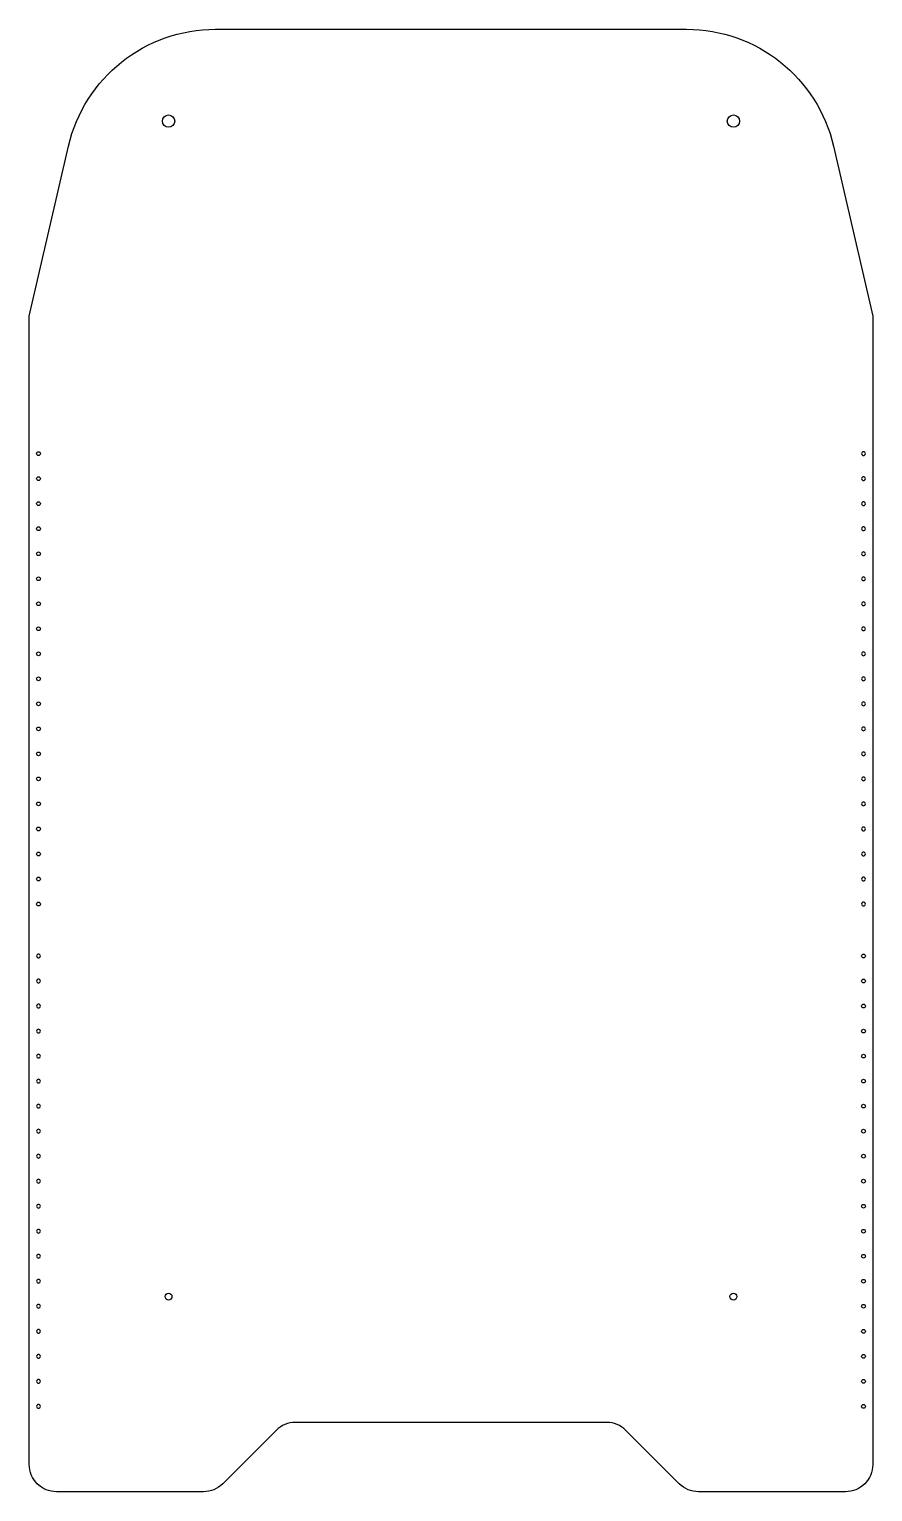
# Model space of a CAD drawing. Header units: millimetres. Extents: x 4164 to 4505, y 25438 to 26029.
import ezdxf

# ---------------------------------------------------------------- set-up
doc = ezdxf.new("R2010")
doc.units = ezdxf.units.MM

# ---------------------------------------------------------------- blocks, each defined once
blk = doc.blocks.new('*U2')
blk.add_circle((0, 0), 0.75)
blk = doc.blocks.new('*U3')
at = {"color": 0, "linetype": 'ByBlock', "lineweight": -2, "transparency": 16777216, "rotation": 270}
for p in [(4167.26, 26311.5), (4167.26, 26301.39), (4167.26, 26291.28), (4167.26, 26281.17), (4167.26, 26271.05), (4167.26, 26260.94), (4167.26, 26250.83), (4167.26, 26240.72), (4167.26, 26230.61), (4167.26, 26220.5), (4167.26, 26210.39), (4167.26, 26200.28), (4167.26, 26190.17), (4167.26, 26180.05), (4167.26, 26169.94), (4167.26, 26159.83), (4167.26, 26149.72), (4167.26, 26139.61), (4167.26, 26129.5)]:
    blk.add_blockref('*U2', p, dxfattribs=at)
blk = doc.blocks.new('*U4')
blk.add_circle((0, 0), 0.75)
blk = doc.blocks.new('*U6')
at = {"color": 0, "linetype": 'ByBlock', "lineweight": -2, "transparency": 16777216, "rotation": 270}
for p in [(4167.26, 26311.5), (4167.26, 26301.39), (4167.26, 26291.28), (4167.26, 26281.17), (4167.26, 26271.05), (4167.26, 26260.94), (4167.26, 26250.83), (4167.26, 26240.72), (4167.26, 26230.61), (4167.26, 26220.5), (4167.26, 26210.39), (4167.26, 26200.28), (4167.26, 26190.17), (4167.26, 26180.05), (4167.26, 26169.94), (4167.26, 26159.83), (4167.26, 26149.72), (4167.26, 26139.61), (4167.26, 26129.5)]:
    blk.add_blockref('*U4', p, dxfattribs=at)
blk = doc.blocks.new('*U10')
blk.add_circle((0, 0), 0.75)
blk = doc.blocks.new('*U11')
at = {"color": 0, "linetype": 'ByBlock', "lineweight": -2, "transparency": 16777216, "rotation": 270}
for p in [(4167.26, 26311.5), (4167.26, 26301.39), (4167.26, 26291.28), (4167.26, 26281.17), (4167.26, 26271.05), (4167.26, 26260.94), (4167.26, 26250.83), (4167.26, 26240.72), (4167.26, 26230.61), (4167.26, 26220.5), (4167.26, 26210.39), (4167.26, 26200.28), (4167.26, 26190.17), (4167.26, 26180.05), (4167.26, 26169.94), (4167.26, 26159.83), (4167.26, 26149.72), (4167.26, 26139.61), (4167.26, 26129.5)]:
    blk.add_blockref('*U10', p, dxfattribs=at)
blk = doc.blocks.new('*U7')
blk.add_circle((0, 0), 0.75)
blk = doc.blocks.new('*U9')
at = {"color": 0, "linetype": 'ByBlock', "lineweight": -2, "transparency": 16777216, "rotation": 270}
for p in [(4167.26, 26311.5), (4167.26, 26301.39), (4167.26, 26291.28), (4167.26, 26281.17), (4167.26, 26271.05), (4167.26, 26260.94), (4167.26, 26250.83), (4167.26, 26240.72), (4167.26, 26230.61), (4167.26, 26220.5), (4167.26, 26210.39), (4167.26, 26200.28), (4167.26, 26190.17), (4167.26, 26180.05), (4167.26, 26169.94), (4167.26, 26159.83), (4167.26, 26149.72), (4167.26, 26139.61), (4167.26, 26129.5)]:
    blk.add_blockref('*U7', p, dxfattribs=at)
blk = doc.blocks.new('*U12')
blk.add_circle((0, 0), 0.75)
blk = doc.blocks.new('*U14')
at = {"color": 0, "linetype": 'ByBlock', "lineweight": -2, "transparency": 16777216, "rotation": 270}
for p in [(4167.26, 26311.5), (4167.26, 26301.39), (4167.26, 26291.28), (4167.26, 26281.17), (4167.26, 26271.05), (4167.26, 26260.94), (4167.26, 26250.83), (4167.26, 26240.72), (4167.26, 26230.61), (4167.26, 26220.5), (4167.26, 26210.39), (4167.26, 26200.28), (4167.26, 26190.17), (4167.26, 26180.05), (4167.26, 26169.94), (4167.26, 26159.83), (4167.26, 26149.72), (4167.26, 26139.61), (4167.26, 26129.5)]:
    blk.add_blockref('*U12', p, dxfattribs=at)

msp = doc.modelspace()

# ---------------------------------------------------------------- linework, layer by layer
msp.add_lwpolyline([(4179.37, 25981.72, -0.349216), (4238.81, 26029), (4429.21, 26029, -0.349216), (4488.64, 25981.72), (4504.51, 25913), (4504.51, 25449, -0.414214), (4493.51, 25438), (4434.06, 25438, -0.198912), (4426.29, 25441.22), (4404.73, 25462.78, 0.198912), (4396.95, 25466), (4271.06, 25466, 0.198912), (4263.29, 25462.78), (4241.73, 25441.22, -0.198912), (4233.95, 25438), (4174.51, 25438, -0.414214), (4163.51, 25449), (4163.51, 25913)], format="xyb", close=True)
for centre, radius in [((4219.82, 25991.87), 2.5), ((4448.19, 25991.87), 2.5), ((4219.82, 25516.87), 1.4), ((4448.19, 25516.87), 1.4)]:
    msp.add_circle(centre, radius)

# ---------------------------------------------------------------- block references
msp.add_blockref('*U11', (0, -454))
at = {"xscale": -1}
msp.add_blockref('*U9', (8668.02, -454), dxfattribs=at)
at = {"xscale": -1, "rotation": 180}
msp.add_blockref('*U3', (0, 51784), dxfattribs=at)
at = {"rotation": 180}
for name in ['*U6', '*U14']:
    msp.add_blockref(name, (8668.02, 51784), dxfattribs=at)

doc.saveas('drawing.dxf')
